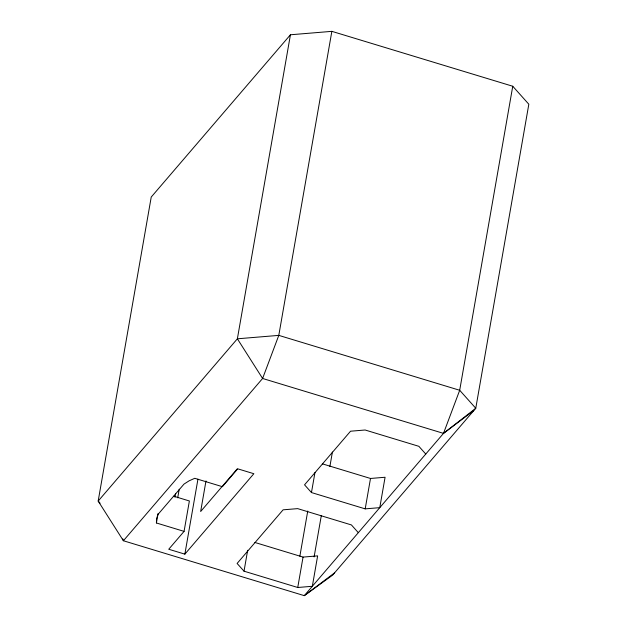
<?xml version="1.0" encoding="UTF-8"?>
<svg xmlns="http://www.w3.org/2000/svg" width="627" height="627" viewBox="0 0 627 627"><rect width="100%" height="100%" fill="white"/><g stroke="black" fill="none" stroke-linecap="round" stroke-linejoin="round"><path stroke-width="0.94" d="M184.072 531.375L156.413 522.981L156.554 518.772L158.004 514.406L184.001 484.099L189.095 480.838L194.746 478.299L222.405 486.693L237.735 468.824L253.857 473.714L184.863 554.143L168.741 549.252L184.072 531.375L189.378 500.973L173.71 496.216M156.413 522.981L158.075 513.482M174.972 497.203L175.646 493.378M177.715 497.814L179.22 489.209M184.863 554.143L197.952 479.138M205.985 480.933L200.648 511.522L237.202 468.91M290.434 34.775L237.374 338.799L98.173 501.075L123.394 540.748L304.291 595.65L332.608 575.139L475.768 408.255L528.827 104.231L512.753 86.252L331.855 31.35L290.434 34.775L151.232 197.05L98.173 501.075L100.069 503.199M331.855 31.35L278.796 335.374L262.603 378.473L123.394 540.748L122.806 538.883M254.883 542.465L303.053 557.089L317.638 555.883L312.332 586.284L297.747 587.491L244.021 571.181L247.665 550.279M299.863 556.212L307.755 510.997M322.333 463.839L370.502 478.464L385.08 477.257L379.774 507.658L365.196 508.865L311.462 492.556L314.95 472.609M297.747 587.491L303.053 557.089M314.103 556.933L321.322 515.559M329.888 466.496L332.404 452.059M365.196 508.865L370.502 478.464M512.753 86.252L459.693 390.276L443.501 433.375L304.291 595.65L334.591 572.835M443.501 433.375L475.768 408.255L459.693 390.276L278.796 335.374L237.374 338.799L262.603 378.473L443.501 433.375L473.793 410.56M425.772 454.042L418.86 446.314L365.126 430.004L350.548 431.211L304.55 484.828L311.462 492.556M358.323 532.668L351.41 524.932L297.676 508.63L283.098 509.829L237.108 563.454L244.021 571.181"/></g></svg>
